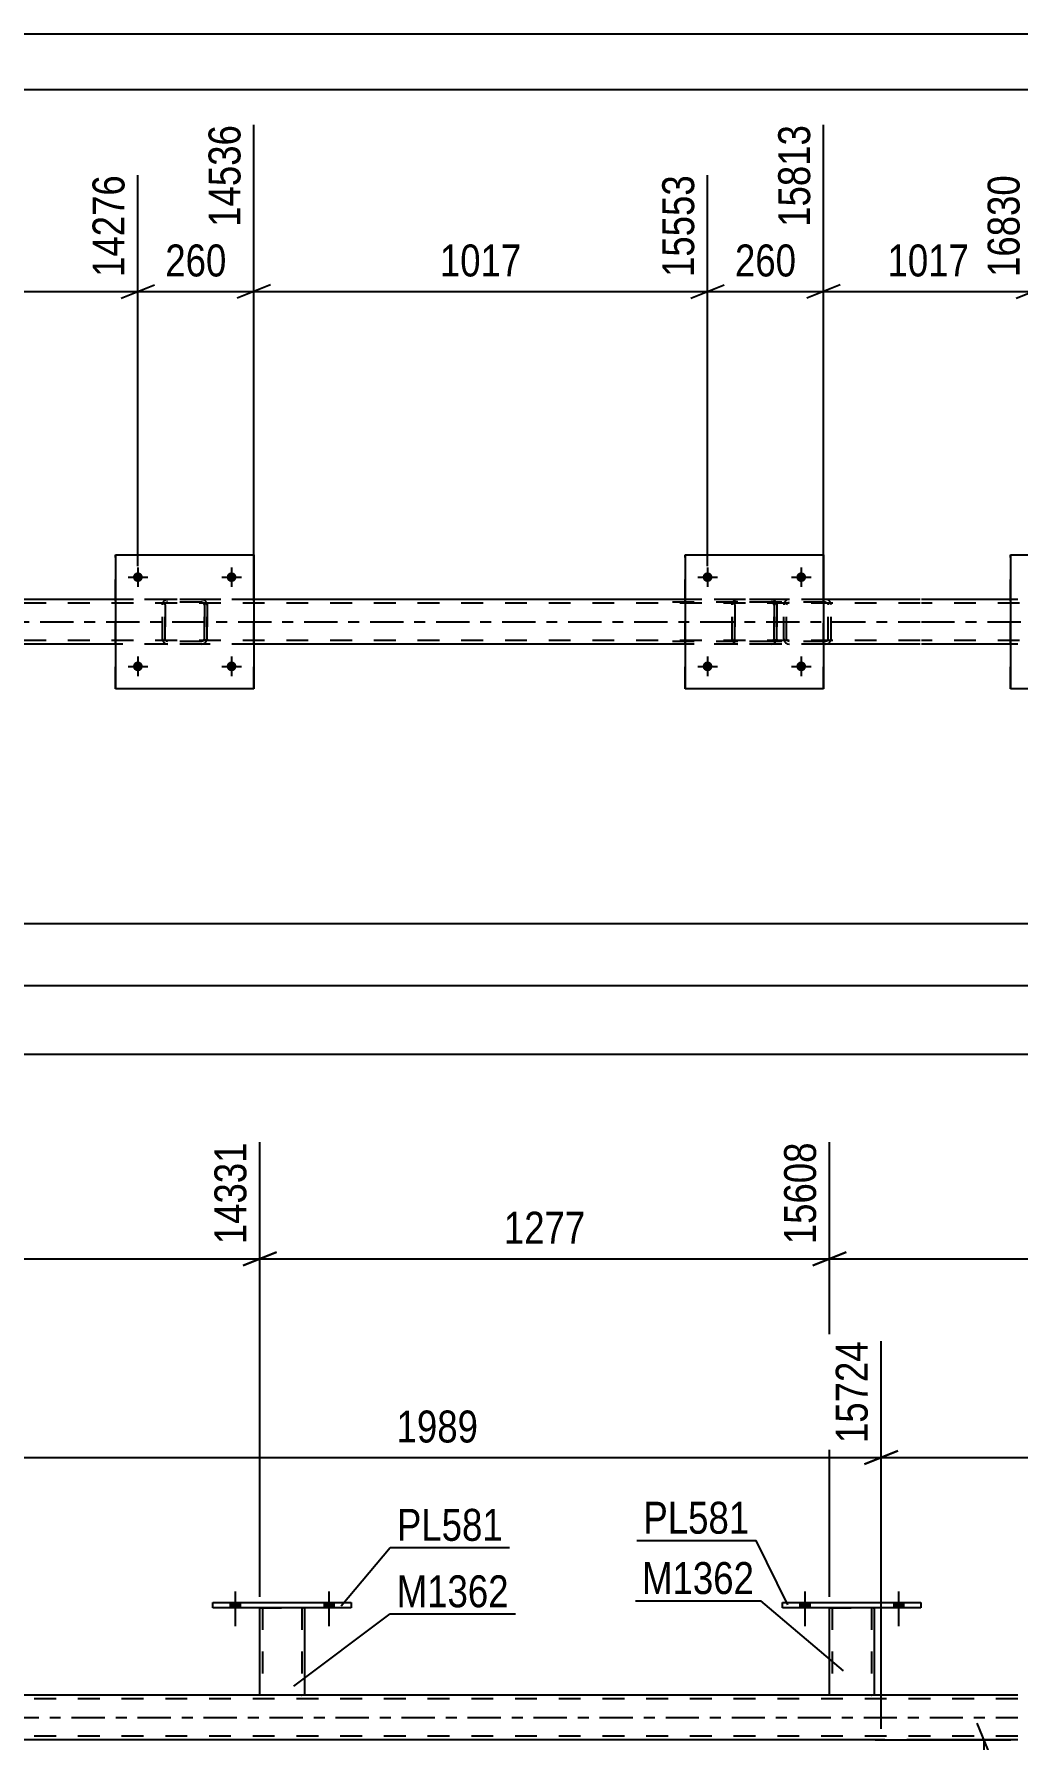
# Model space of a CAD drawing. Header units: millimetres. Extents: x 0 to 841, y 0 to 594.
# Drawn here: x 638.5 to 726.7, y 441 to 594 of the extents above; entities that cross this region are included whole.
import ezdxf

# ---------------------------------------------------------------- set-up
doc = ezdxf.new("R2010")
doc.units = ezdxf.units.MM
doc.linetypes.add('DXK_LINE_DOT2', pattern=[3.9198, 1.9599, -1.9599])
doc.linetypes.add('DXK_LINE_DOT3', pattern=[5.9187, 2.979, -0.9799, 0.9799, -0.9799])
doc.styles.add('Arial Narrow', font='ARIALN.TTF', dxfattribs={"height": 0.2})

# ---------------------------------------------------------------- blocks, each defined once
blk = doc.blocks.new('Unknown-247305199-1135')
at = {"color": 5, "linetype": 'Continuous'}
for p, q in [((841, 594), (0, 594)), ((836, 589), (5, 589))]:
    blk.add_line(p, q, dxfattribs=at)
blk = doc.blocks.new('Part-247305199-6059 - 6050')
at = {"color": 7, "linetype": 'DXK_LINE_DOT2'}
for p, q in [((709.45, 543.3), (694.46, 543.3)), ((709.45, 543.06), (694.46, 543.06)), ((706.22, 543.3), (706.02, 543.26)), ((706.12, 543.04), (706.22, 543.06)), ((709.65, 543.26), (709.45, 543.3)), ((709.45, 543.06), (709.55, 543.04)), ((705.74, 543), (705.71, 542.82)), ((705.71, 539.78), (705.71, 542.82)), ((705.96, 542.82), (705.98, 542.91)), ((705.96, 539.78), (705.96, 542.82)), ((705.98, 542.91), (706.04, 542.99)), ((706.04, 542.99), (706.12, 543.04)), ((709.55, 543.04), (709.63, 542.99)), ((709.63, 542.99), (709.69, 542.91)), ((709.69, 542.91), (709.71, 542.82)), ((709.71, 539.78), (709.71, 542.82)), ((709.93, 542.95), (709.92, 543)), ((709.96, 542.82), (709.93, 542.95)), ((709.96, 539.78), (709.96, 542.82)), ((709.45, 539.54), (694.46, 539.54)), ((709.45, 539.3), (694.46, 539.3)), ((705.71, 539.78), (705.74, 539.59)), ((705.98, 539.68), (705.96, 539.78)), ((706.04, 539.61), (705.98, 539.68)), ((706.02, 539.33), (706.22, 539.3)), ((706.12, 539.55), (706.04, 539.61)), ((706.22, 539.54), (706.12, 539.55)), ((709.55, 539.55), (709.45, 539.54)), ((709.45, 539.3), (709.65, 539.33)), ((709.63, 539.61), (709.55, 539.55)), ((709.69, 539.68), (709.63, 539.61)), ((709.69, 539.71), (709.71, 539.78)), ((709.69, 539.68), (709.69, 539.71)), ((709.92, 539.59), (709.94, 539.69)), ((709.94, 539.69), (709.96, 539.78))]:
    blk.add_line(p, q, dxfattribs=at)
for centre, start, end in [((706.2, 542.8), 110.7583, 155.68), ((709.47, 542.8), 24.32, 69.2417), ((706.2, 539.8), 204.32, 249.2417), ((709.47, 539.8), 290.7583, 335.68)]:
    blk.add_arc(centre, 0.496, start, end, dxfattribs=at)
blk = doc.blocks.new('Part-247305199-6169 - 6050')
at = {"color": 7, "linetype": 'DXK_LINE_DOT2'}
for p, q in [((717.96, 543.3), (105.33, 543.3)), ((658.2, 543.3), (645.8, 543.3)), ((709.28, 543.3), (696.88, 543.3)), ((738.46, 543.3), (718.06, 543.3)), ((717.96, 542.98), (76.76, 542.98)), ((746.46, 542.98), (718.06, 542.98)), ((717.96, 539.62), (76.76, 539.62)), ((658.2, 539.3), (645.8, 539.3)), ((709.28, 539.3), (696.88, 539.3)), ((746.46, 539.62), (718.06, 539.62)), ((738.46, 539.3), (726.06, 539.3))]:
    blk.add_line(p, q, dxfattribs=at)
at = {"color": 2, "linetype": 'Continuous'}
for p, q in [((645.8, 543.3), (607.12, 543.3)), ((696.88, 543.3), (658.2, 543.3)), ((717.96, 543.3), (709.28, 543.3)), ((726.06, 543.3), (718.06, 543.3)), ((645.8, 539.3), (607.12, 539.3)), ((696.88, 539.3), (658.2, 539.3)), ((717.96, 539.3), (709.28, 539.3)), ((726.06, 539.3), (718.06, 539.3))]:
    blk.add_line(p, q, dxfattribs=at)
at = {"color": 7, "linetype": 'DXK_LINE_DOT3'}
for p, q in [((76.76, 541.3), (717.96, 541.3)), ((718.06, 541.3), (746.46, 541.3))]:
    blk.add_line(p, q, dxfattribs=at)
blk = doc.blocks.new('Part-247305199-37345 - 6050')
at = {"color": 7, "linetype": 'DXK_LINE_DOT2'}
for p, q in [((650.3, 543.26), (650.48, 543.3)), ((650.48, 543.3), (650.3, 543.26)), ((650.48, 543.06), (650.39, 543.04)), ((653.52, 543.3), (650.48, 543.3)), ((653.52, 543.06), (650.48, 543.06)), ((653.52, 543.3), (653.7, 543.26)), ((653.7, 543.26), (653.52, 543.3)), ((653.61, 543.04), (653.52, 543.06)), ((650, 542.82), (650.04, 543)), ((650.04, 543), (650, 542.82)), ((650, 539.78), (650, 542.82)), ((650, 542.82), (650, 542.82)), ((650, 539.78), (650, 542.82)), ((650.24, 542.82), (650.26, 542.91)), ((650.24, 542.82), (650.26, 542.91)), ((650.24, 539.78), (650.24, 542.82)), ((650.24, 542.82), (650.24, 542.82)), ((650.24, 542.82), (650.24, 539.78)), ((650.31, 542.99), (650.26, 542.91)), ((650.39, 543.04), (650.31, 542.99)), ((653.69, 542.99), (653.61, 543.04)), ((653.69, 542.99), (653.74, 542.91)), ((653.74, 542.91), (653.76, 542.82)), ((653.76, 542.82), (653.74, 542.91)), ((653.76, 539.78), (653.76, 542.82)), ((653.76, 542.82), (653.76, 542.82)), ((653.76, 542.82), (653.76, 539.78)), ((653.96, 543), (654, 542.82)), ((654, 542.82), (653.96, 543)), ((654, 539.78), (654, 542.82)), ((654, 542.82), (654, 542.82)), ((654, 542.82), (654, 539.78)), ((650, 539.78), (650, 539.78)), ((650.04, 539.59), (650, 539.78)), ((650, 539.78), (650.04, 539.59)), ((650.24, 539.78), (650.24, 539.78)), ((650.26, 539.68), (650.24, 539.78)), ((650.26, 539.68), (650.24, 539.78)), ((650.31, 539.61), (650.26, 539.68)), ((650.48, 539.3), (650.3, 539.33)), ((650.3, 539.33), (650.48, 539.3)), ((650.39, 539.55), (650.31, 539.61)), ((650.48, 539.54), (650.39, 539.55)), ((653.52, 539.54), (650.48, 539.54)), ((653.52, 539.3), (650.48, 539.3)), ((653.61, 539.55), (653.52, 539.54)), ((653.7, 539.33), (653.52, 539.3)), ((653.52, 539.3), (653.7, 539.33)), ((653.69, 539.61), (653.61, 539.55)), ((653.74, 539.68), (653.69, 539.61)), ((653.76, 539.78), (653.74, 539.68)), ((653.74, 539.68), (653.76, 539.78)), ((653.76, 539.78), (653.76, 539.78)), ((654, 539.78), (653.96, 539.59)), ((653.96, 539.59), (654, 539.78)), ((654, 539.78), (654, 539.78))]:
    blk.add_line(p, q, dxfattribs=at)
at = {"color": 7, "linetype": 'DXK_LINE_DOT3'}
blk.add_line((652, 541.3), (652, 541.3), dxfattribs=at)
at = {"color": 7, "linetype": 'DXK_LINE_DOT2'}
for centre, start, end in [((650.48, 542.82), 112.5, 157.5), ((650.48, 542.82), 112.5, 157.5), ((653.52, 542.82), 22.5, 67.5), ((653.52, 542.82), 22.5, 67.5), ((650.48, 539.78), 202.5, 247.5), ((650.48, 539.78), 202.5, 247.5), ((653.52, 539.78), 292.5, 337.5), ((653.52, 539.78), 292.5, 337.5)]:
    blk.add_arc(centre, 0.48, start, end, dxfattribs=at)
blk = doc.blocks.new('Part-247305199-37346 - 6050')
at = {"color": 2, "linetype": 'Continuous'}
for p, q in [((645.8, 547.3), (645.8, 535.3)), ((645.8, 547.3), (658.2, 547.3)), ((658.2, 547.3), (658.2, 535.3)), ((658.2, 535.3), (645.8, 535.3))]:
    blk.add_line(p, q, dxfattribs=at)
at = {"color": 7, "linetype": 'DXK_LINE_DOT2'}
for p, q in [((645.8, 535.3), (645.8, 547.3)), ((658.2, 535.3), (658.2, 547.3))]:
    blk.add_line(p, q, dxfattribs=at)
blk = doc.blocks.new('Part-247305199-37347 - 6050')
at = {"color": 7, "linetype": 'DXK_LINE_DOT2'}
for p, q in [((701.38, 543.26), (701.56, 543.3)), ((701.56, 543.3), (701.38, 543.26)), ((701.56, 543.06), (701.47, 543.04)), ((704.6, 543.3), (701.56, 543.3)), ((704.6, 543.06), (701.56, 543.06)), ((704.6, 543.3), (704.78, 543.26)), ((704.78, 543.26), (704.6, 543.3)), ((704.69, 543.04), (704.6, 543.06)), ((701.08, 542.82), (701.12, 543)), ((701.12, 543), (701.08, 542.82)), ((701.08, 539.78), (701.08, 542.82)), ((701.08, 542.82), (701.08, 542.82)), ((701.08, 539.78), (701.08, 542.82)), ((701.32, 542.82), (701.34, 542.91)), ((701.32, 542.82), (701.34, 542.91)), ((701.32, 539.78), (701.32, 542.82)), ((701.32, 542.82), (701.32, 542.82)), ((701.32, 542.82), (701.32, 539.78)), ((701.39, 542.99), (701.34, 542.91)), ((701.47, 543.04), (701.39, 542.99)), ((704.77, 542.99), (704.69, 543.04)), ((704.77, 542.99), (704.82, 542.91)), ((704.82, 542.91), (704.84, 542.82)), ((704.84, 542.82), (704.82, 542.91)), ((704.84, 539.78), (704.84, 542.82)), ((704.84, 542.82), (704.84, 542.82)), ((704.84, 542.82), (704.84, 539.78)), ((705.04, 543), (705.08, 542.82)), ((705.08, 542.82), (705.04, 543)), ((705.08, 539.78), (705.08, 542.82)), ((705.08, 542.82), (705.08, 542.82)), ((705.08, 542.82), (705.08, 539.78)), ((701.08, 539.78), (701.08, 539.78)), ((701.12, 539.59), (701.08, 539.78)), ((701.08, 539.78), (701.12, 539.59)), ((701.32, 539.78), (701.32, 539.78)), ((701.34, 539.68), (701.32, 539.78)), ((701.34, 539.68), (701.32, 539.78)), ((701.39, 539.61), (701.34, 539.68)), ((701.56, 539.3), (701.38, 539.33)), ((701.38, 539.33), (701.56, 539.3)), ((701.47, 539.55), (701.39, 539.61)), ((701.56, 539.54), (701.47, 539.55)), ((704.6, 539.54), (701.56, 539.54)), ((704.6, 539.3), (701.56, 539.3)), ((704.69, 539.55), (704.6, 539.54)), ((704.78, 539.33), (704.6, 539.3)), ((704.6, 539.3), (704.78, 539.33)), ((704.77, 539.61), (704.69, 539.55)), ((704.82, 539.68), (704.77, 539.61)), ((704.84, 539.78), (704.82, 539.68)), ((704.82, 539.68), (704.84, 539.78)), ((704.84, 539.78), (704.84, 539.78)), ((705.08, 539.78), (705.04, 539.59)), ((705.04, 539.59), (705.08, 539.78)), ((705.08, 539.78), (705.08, 539.78))]:
    blk.add_line(p, q, dxfattribs=at)
at = {"color": 7, "linetype": 'DXK_LINE_DOT3'}
blk.add_line((703.08, 541.3), (703.08, 541.3), dxfattribs=at)
at = {"color": 7, "linetype": 'DXK_LINE_DOT2'}
for centre, start, end in [((701.56, 542.82), 112.5, 157.5), ((701.56, 542.82), 112.5, 157.5), ((704.6, 542.82), 22.5, 67.5), ((704.6, 542.82), 22.5, 67.5), ((701.56, 539.78), 202.5, 247.5), ((701.56, 539.78), 202.5, 247.5), ((704.6, 539.78), 292.5, 337.5), ((704.6, 539.78), 292.5, 337.5)]:
    blk.add_arc(centre, 0.48, start, end, dxfattribs=at)
blk = doc.blocks.new('Part-247305199-37348 - 6050')
at = {"color": 2, "linetype": 'Continuous'}
for p, q in [((696.88, 547.3), (696.88, 535.3)), ((696.88, 547.3), (709.28, 547.3)), ((709.28, 547.3), (709.28, 535.3)), ((709.28, 535.3), (696.88, 535.3))]:
    blk.add_line(p, q, dxfattribs=at)
at = {"color": 7, "linetype": 'DXK_LINE_DOT2'}
for p, q in [((696.88, 535.3), (696.88, 547.3)), ((709.28, 535.3), (709.28, 547.3))]:
    blk.add_line(p, q, dxfattribs=at)
blk = doc.blocks.new('Part-247305199-37354 - 6050')
at = {"color": 2, "linetype": 'Continuous'}
for p, q in [((726.06, 547.3), (726.06, 535.3)), ((726.06, 547.3), (738.46, 547.3)), ((738.46, 547.3), (738.46, 535.3)), ((738.46, 535.3), (726.06, 535.3))]:
    blk.add_line(p, q, dxfattribs=at)
at = {"color": 7, "linetype": 'DXK_LINE_DOT2'}
for p, q in [((726.06, 535.3), (726.06, 547.3)), ((738.46, 535.3), (738.46, 547.3))]:
    blk.add_line(p, q, dxfattribs=at)
blk = doc.blocks.new('Bolt-247305199-37373 - 6050')
at = {"linetype": 'Continuous'}
for points in [[(648.24, 537.3, -1), (647.36, 537.3, -1)], [(656.64, 537.3, -1), (655.76, 537.3, -1)]]:
    blk.add_hatch(color=1, dxfattribs=at).paths.add_polyline_path(points)
at = {"color": 1, "linetype": 'Continuous'}
for p, q in [((646.92, 537.3), (648.68, 537.3)), ((647.8, 538.18), (647.8, 536.42)), ((655.32, 537.3), (657.08, 537.3)), ((656.2, 538.18), (656.2, 536.42))]:
    blk.add_line(p, q, dxfattribs=at)
blk = doc.blocks.new('Bolt-247305199-37374 - 6050')
at = {"linetype": 'Continuous'}
for points in [[(648.24, 545.3, -1), (647.36, 545.3, -1)], [(656.64, 545.3, -1), (655.76, 545.3, -1)]]:
    blk.add_hatch(color=1, dxfattribs=at).paths.add_polyline_path(points)
at = {"color": 1, "linetype": 'Continuous'}
for p, q in [((647.8, 546.18), (647.8, 544.42)), ((656.2, 546.18), (656.2, 544.42)), ((646.92, 545.3), (648.68, 545.3)), ((655.32, 545.3), (657.08, 545.3))]:
    blk.add_line(p, q, dxfattribs=at)
blk = doc.blocks.new('Bolt-247305199-37375 - 6050')
at = {"linetype": 'Continuous'}
for points in [[(699.32, 537.3, -1), (698.44, 537.3, -1)], [(707.72, 537.3, -1), (706.84, 537.3, -1)]]:
    blk.add_hatch(color=1, dxfattribs=at).paths.add_polyline_path(points)
at = {"color": 1, "linetype": 'Continuous'}
for p, q in [((698, 537.3), (699.76, 537.3)), ((698.88, 538.18), (698.88, 536.42)), ((706.4, 537.3), (708.16, 537.3)), ((707.28, 538.18), (707.28, 536.42))]:
    blk.add_line(p, q, dxfattribs=at)
blk = doc.blocks.new('Bolt-247305199-37376 - 6050')
at = {"linetype": 'Continuous'}
for points in [[(699.32, 545.3, -1), (698.44, 545.3, -1)], [(707.72, 545.3, -1), (706.84, 545.3, -1)]]:
    blk.add_hatch(color=1, dxfattribs=at).paths.add_polyline_path(points)
at = {"color": 1, "linetype": 'Continuous'}
for p, q in [((698.88, 546.18), (698.88, 544.42)), ((707.28, 546.18), (707.28, 544.42)), ((698, 545.3), (699.76, 545.3)), ((706.4, 545.3), (708.16, 545.3))]:
    blk.add_line(p, q, dxfattribs=at)
blk = doc.blocks.new('Part-247305199-4659 - 4629')
at = {"color": 7, "linetype": 'DXK_LINE_DOT2'}
for p, q in [((726.7, 444.71), (85.5, 444.71)), ((662.73, 445.03), (658.73, 445.03)), ((713.81, 445.03), (709.81, 445.03)), ((726.7, 441.35), (85.5, 441.35)), ((718.7, 441.03), (714.44, 441.03))]:
    blk.add_line(p, q, dxfattribs=at)
at = {"color": 2, "linetype": 'Continuous'}
for p, q in [((658.73, 445.03), (611.65, 445.03)), ((709.81, 445.03), (662.73, 445.03)), ((726.7, 445.03), (713.81, 445.03)), ((714.44, 441.03), (634.88, 441.03)), ((726.7, 441.03), (718.7, 441.03))]:
    blk.add_line(p, q, dxfattribs=at)
at = {"color": 7, "linetype": 'DXK_LINE_DOT3'}
blk.add_line((85.5, 443.03), (726.7, 443.03), dxfattribs=at)
blk = doc.blocks.new('Bolt-247305199-37721 - 4629')
at = {"linetype": 'Continuous'}
for points in [[(656.09, 452.87), (656.97, 452.87), (656.97, 453.35), (656.09, 453.35)], [(664.49, 452.87), (665.37, 452.87), (665.37, 453.35), (664.49, 453.35)]]:
    blk.add_hatch(color=1, dxfattribs=at).paths.add_polyline_path(points)
at = {"color": 1, "linetype": 'Continuous'}
for p, q in [((656.53, 454.35), (656.53, 451.23)), ((664.93, 454.35), (664.93, 451.23)), ((656.09, 453.35), (656.09, 452.87)), ((656.97, 453.35), (656.97, 452.87)), ((664.49, 453.35), (664.49, 452.87)), ((665.37, 453.35), (665.37, 452.87))]:
    blk.add_line(p, q, dxfattribs=at)
blk = doc.blocks.new('Part-247305199-37693 - 4629')
at = {"color": 2, "linetype": 'Continuous'}
for p, q in [((658.73, 445.03), (658.73, 452.87)), ((662.73, 452.87), (662.73, 445.03)), ((662.7, 445.03), (658.73, 445.03)), ((662.73, 445.03), (662.7, 445.03))]:
    blk.add_line(p, q, dxfattribs=at)
at = {"color": 7, "linetype": 'DXK_LINE_DOT2'}
for p, q in [((658.73, 452.87), (662.73, 452.87)), ((658.73, 452.87), (658.73, 452.87)), ((658.73, 452.87), (658.73, 452.87)), ((658.97, 452.87), (658.97, 445.03)), ((662.49, 452.87), (662.49, 445.03)), ((662.73, 452.87), (662.73, 452.87)), ((662.73, 452.87), (662.73, 452.87)), ((662.48, 445.03), (662.49, 445.03))]:
    blk.add_line(p, q, dxfattribs=at)
blk = doc.blocks.new('Part-247305199-37694 - 4629')
at = {"color": 2, "linetype": 'Continuous'}
for p, q in [((654.53, 452.87), (654.53, 453.35)), ((654.53, 453.35), (666.93, 453.35)), ((666.93, 452.87), (654.53, 452.87)), ((666.93, 453.35), (666.93, 452.87))]:
    blk.add_line(p, q, dxfattribs=at)
blk = doc.blocks.new('Part-247305199-37695 - 4629')
at = {"color": 2, "linetype": 'Continuous'}
for p, q in [((709.81, 445.03), (709.81, 452.87)), ((713.81, 452.87), (713.81, 445.03)), ((713.78, 445.03), (709.81, 445.03)), ((713.81, 445.03), (713.78, 445.03))]:
    blk.add_line(p, q, dxfattribs=at)
at = {"color": 7, "linetype": 'DXK_LINE_DOT2'}
for p, q in [((709.81, 452.87), (713.81, 452.87)), ((709.81, 452.87), (709.81, 452.87)), ((709.81, 452.87), (709.81, 452.87)), ((710.05, 452.87), (710.05, 445.03)), ((713.57, 452.87), (713.57, 445.03)), ((713.81, 452.87), (713.81, 452.87)), ((713.81, 452.87), (713.81, 452.87)), ((713.56, 445.03), (713.57, 445.03))]:
    blk.add_line(p, q, dxfattribs=at)
blk = doc.blocks.new('Part-247305199-37696 - 4629')
at = {"color": 2, "linetype": 'Continuous'}
for p, q in [((705.61, 452.87), (705.61, 453.35)), ((705.61, 453.35), (718.01, 453.35)), ((718.01, 452.87), (705.61, 452.87)), ((718.01, 453.35), (718.01, 452.87))]:
    blk.add_line(p, q, dxfattribs=at)
blk = doc.blocks.new('Bolt-247305199-37722 - 4629')
at = {"linetype": 'Continuous'}
for points in [[(656.09, 452.87), (656.97, 452.87), (656.97, 453.35), (656.09, 453.35)], [(664.49, 452.87), (665.37, 452.87), (665.37, 453.35), (664.49, 453.35)]]:
    blk.add_hatch(color=1, dxfattribs=at).paths.add_polyline_path(points)
at = {"color": 1, "linetype": 'Continuous'}
for p, q in [((656.53, 454.35), (656.53, 451.23)), ((664.93, 454.35), (664.93, 451.23)), ((656.09, 453.35), (656.09, 452.87)), ((656.97, 453.35), (656.97, 452.87)), ((664.49, 453.35), (664.49, 452.87)), ((665.37, 453.35), (665.37, 452.87))]:
    blk.add_line(p, q, dxfattribs=at)
blk = doc.blocks.new('Bolt-247305199-37723 - 4629')
at = {"linetype": 'Continuous'}
for points in [[(707.17, 452.87), (708.05, 452.87), (708.05, 453.35), (707.17, 453.35)], [(715.57, 452.87), (716.45, 452.87), (716.45, 453.35), (715.57, 453.35)]]:
    blk.add_hatch(color=1, dxfattribs=at).paths.add_polyline_path(points)
at = {"color": 1, "linetype": 'Continuous'}
for p, q in [((707.61, 454.35), (707.61, 451.23)), ((716.01, 454.35), (716.01, 451.23)), ((707.17, 453.35), (707.17, 452.87)), ((708.05, 453.35), (708.05, 452.87)), ((715.57, 453.35), (715.57, 452.87)), ((716.45, 453.35), (716.45, 452.87))]:
    blk.add_line(p, q, dxfattribs=at)
blk = doc.blocks.new('Bolt-247305199-37724 - 4629')
at = {"linetype": 'Continuous'}
for points in [[(707.17, 452.87), (708.05, 452.87), (708.05, 453.35), (707.17, 453.35)], [(715.57, 452.87), (716.45, 452.87), (716.45, 453.35), (715.57, 453.35)]]:
    blk.add_hatch(color=1, dxfattribs=at).paths.add_polyline_path(points)
at = {"color": 1, "linetype": 'Continuous'}
for p, q in [((707.61, 454.35), (707.61, 451.23)), ((716.01, 454.35), (716.01, 451.23)), ((707.17, 453.35), (707.17, 452.87)), ((708.05, 453.35), (708.05, 452.87)), ((715.57, 453.35), (715.57, 452.87)), ((716.45, 453.35), (716.45, 452.87))]:
    blk.add_line(p, q, dxfattribs=at)
blk = doc.blocks.new('StraightDimension-247305199-6463 - 6050')
at = {"color": 7, "linetype": 'Continuous'}
blk.add_line((76.12, 502.51), (755.72, 502.51), dxfattribs=at)
blk = doc.blocks.new('StraightDimension-247305199-6596 - 6050')
at = {"color": 7, "linetype": 'Continuous'}
blk.add_line((76.76, 508.67), (755.08, 508.67), dxfattribs=at)
blk = doc.blocks.new('StraightDimension-247305199-40199 - 6050')
at = {"color": 7, "linetype": 'Continuous'}
blk.add_line((193.1, 514.24), (755.08, 514.24), dxfattribs=at)
blk = doc.blocks.new('StraightDimension-247305199-51634 - 6050')
at = {"color": 7, "linetype": 'Continuous'}
for p, q in [((738.46, 544.3), (738.46, 585.86)), ((728.06, 546.3), (728.06, 581.36)), ((726.56, 570.32), (729.56, 571.52)), ((728.06, 570.92), (738.46, 570.92)), ((739.96, 571.52), (736.96, 570.32))]:
    blk.add_line(p, q, dxfattribs=at)
at = {"color": 0}
blk.add_wipeout([(736.6, 571.67), (736.6, 575.87), (729.92, 575.87), (729.92, 571.67)], dxfattribs=at)
at = {"color": 3, "style": 'Arial Narrow'}
blk.add_text('260', height=2.863, dxfattribs=at).set_placement((730.52, 572.27))
at = {"color": 0, "linetype": 'Continuous'}
blk.add_wipeout([(737.86, 586.46), (733.66, 586.46), (733.66, 576.12), (737.86, 576.12)], dxfattribs=at)
at = {"color": 3, "linetype": 'Continuous', "style": 'Arial Narrow'}
blk.add_text('17090', height=2.863, rotation=90.0002, dxfattribs=at).set_placement((737.26, 576.72))
blk = doc.blocks.new('StraightDimension-247305199-51635 - 6050')
at = {"color": 7, "linetype": 'Continuous'}
for p, q in [((709.28, 544.3), (709.28, 585.86)), ((728.06, 546.3), (728.06, 581.36)), ((710.78, 571.52), (707.78, 570.32)), ((709.28, 570.92), (728.06, 570.92)), ((726.56, 570.32), (729.56, 571.52))]:
    blk.add_line(p, q, dxfattribs=at)
at = {"color": 0}
blk.add_wipeout([(722.93, 571.67), (722.93, 575.87), (714.42, 575.87), (714.42, 571.67)], dxfattribs=at)
at = {"color": 3, "style": 'Arial Narrow'}
blk.add_text('1017', height=2.863, dxfattribs=at).set_placement((715.02, 572.27))
at = {"color": 0, "linetype": 'Continuous'}
blk.add_wipeout([(727.46, 581.96), (723.26, 581.96), (723.26, 571.62), (727.46, 571.62)], dxfattribs=at)
at = {"color": 3, "linetype": 'Continuous', "style": 'Arial Narrow'}
blk.add_text('16830', height=2.863, rotation=90.0002, dxfattribs=at).set_placement((726.86, 572.22))
blk = doc.blocks.new('StraightDimension-247305199-51636 - 6050')
at = {"color": 7, "linetype": 'Continuous'}
for p, q in [((709.28, 544.3), (709.28, 585.86)), ((698.88, 546.3), (698.88, 581.36)), ((697.38, 570.32), (700.38, 571.52)), ((698.88, 570.92), (709.28, 570.92)), ((710.78, 571.52), (707.78, 570.32))]:
    blk.add_line(p, q, dxfattribs=at)
at = {"color": 0}
blk.add_wipeout([(707.42, 571.67), (707.42, 575.87), (700.74, 575.87), (700.74, 571.67)], dxfattribs=at)
at = {"color": 3, "style": 'Arial Narrow'}
blk.add_text('260', height=2.863, dxfattribs=at).set_placement((701.34, 572.27))
at = {"color": 0, "linetype": 'Continuous'}
blk.add_wipeout([(708.68, 586.46), (704.48, 586.46), (704.48, 576.12), (708.68, 576.12)], dxfattribs=at)
at = {"color": 3, "linetype": 'Continuous', "style": 'Arial Narrow'}
blk.add_text('15813', height=2.863, rotation=90.0002, dxfattribs=at).set_placement((708.08, 576.72))
blk = doc.blocks.new('StraightDimension-247305199-51637 - 6050')
at = {"color": 7, "linetype": 'Continuous'}
for p, q in [((658.2, 544.3), (658.2, 585.86)), ((698.88, 546.3), (698.88, 581.36)), ((659.7, 571.52), (656.7, 570.32)), ((658.2, 570.92), (698.88, 570.92)), ((697.38, 570.32), (700.38, 571.52))]:
    blk.add_line(p, q, dxfattribs=at)
at = {"color": 0, "linetype": 'Continuous'}
blk.add_wipeout([(698.28, 581.96), (694.08, 581.96), (694.08, 571.62), (698.28, 571.62)], dxfattribs=at)
at = {"color": 0}
blk.add_wipeout([(682.8, 571.67), (682.8, 575.87), (674.28, 575.87), (674.28, 571.67)], dxfattribs=at)
at = {"color": 3, "linetype": 'Continuous', "style": 'Arial Narrow'}
blk.add_text('15553', height=2.863, rotation=90.0002, dxfattribs=at).set_placement((697.68, 572.22))
at = {"color": 3, "style": 'Arial Narrow'}
blk.add_text('1017', height=2.863, dxfattribs=at).set_placement((674.88, 572.27))
blk = doc.blocks.new('StraightDimension-247305199-51638 - 6050')
at = {"color": 7, "linetype": 'Continuous'}
for p, q in [((658.2, 544.3), (658.2, 585.86)), ((647.8, 546.3), (647.8, 581.36)), ((646.3, 570.32), (649.3, 571.52)), ((647.8, 570.92), (658.2, 570.92)), ((659.7, 571.52), (656.7, 570.32))]:
    blk.add_line(p, q, dxfattribs=at)
at = {"color": 0}
blk.add_wipeout([(656.34, 571.67), (656.34, 575.87), (649.66, 575.87), (649.66, 571.67)], dxfattribs=at)
at = {"color": 3, "style": 'Arial Narrow'}
blk.add_text('260', height=2.863, dxfattribs=at).set_placement((650.26, 572.27))
at = {"color": 0, "linetype": 'Continuous'}
blk.add_wipeout([(657.6, 586.46), (653.4, 586.46), (653.4, 576.12), (657.6, 576.12)], dxfattribs=at)
at = {"color": 3, "linetype": 'Continuous', "style": 'Arial Narrow'}
blk.add_text('14536', height=2.863, rotation=90.0002, dxfattribs=at).set_placement((657, 576.72))
blk = doc.blocks.new('StraightDimension-247305199-51639 - 6050')
at = {"color": 7, "linetype": 'Continuous'}
for p, q in [((607.12, 544.3), (607.12, 585.86)), ((647.8, 546.3), (647.8, 581.36)), ((608.62, 571.52), (605.62, 570.32)), ((607.12, 570.92), (647.8, 570.92)), ((646.3, 570.32), (649.3, 571.52))]:
    blk.add_line(p, q, dxfattribs=at)
at = {"color": 0, "linetype": 'Continuous'}
blk.add_wipeout([(647.2, 581.96), (643, 581.96), (643, 571.62), (647.2, 571.62)], dxfattribs=at)
at = {"color": 0}
blk.add_wipeout([(631.72, 571.67), (631.72, 575.87), (623.2, 575.87), (623.2, 571.67)], dxfattribs=at)
at = {"color": 3, "linetype": 'Continuous', "style": 'Arial Narrow'}
blk.add_text('14276', height=2.863, rotation=90.0002, dxfattribs=at).set_placement((646.6, 572.22))
at = {"color": 3, "style": 'Arial Narrow'}
blk.add_text('1017', height=2.863, dxfattribs=at).set_placement((623.8, 572.27))
blk = doc.blocks.new('StraightDimension-247305199-53529 - 4629')
at = {"color": 7, "linetype": 'Continuous'}
for p, q in [((607.65, 453.87), (607.65, 494.62)), ((658.73, 453.87), (658.73, 494.62)), ((609.15, 484.78), (606.15, 483.58)), ((607.65, 484.18), (658.73, 484.18)), ((657.23, 483.58), (660.23, 484.78))]:
    blk.add_line(p, q, dxfattribs=at)
at = {"color": 0, "linetype": 'Continuous'}
blk.add_wipeout([(658.13, 495.22), (653.93, 495.22), (653.93, 484.88), (658.13, 484.88)], dxfattribs=at)
at = {"color": 0}
blk.add_wipeout([(637.45, 484.93), (637.45, 489.13), (628.94, 489.13), (628.94, 484.93)], dxfattribs=at)
at = {"color": 3, "linetype": 'Continuous', "style": 'Arial Narrow'}
blk.add_text('14331', height=2.863, rotation=90.0002, dxfattribs=at).set_placement((657.53, 485.48))
at = {"color": 3, "style": 'Arial Narrow'}
blk.add_text('1277', height=2.863, dxfattribs=at).set_placement((629.54, 485.53))
blk = doc.blocks.new('StraightDimension-247305199-53527 - 4629')
at = {"color": 7, "linetype": 'Continuous'}
for p, q in [((709.81, 453.87), (709.81, 494.62)), ((756.17, 453.87), (756.17, 494.62)), ((711.31, 484.78), (708.31, 483.58)), ((709.81, 484.18), (756.17, 484.18)), ((754.67, 483.58), (757.67, 484.78))]:
    blk.add_line(p, q, dxfattribs=at)
at = {"color": 0, "linetype": 'Continuous'}
blk.add_wipeout([(755.57, 495.22), (751.37, 495.22), (751.37, 484.88), (755.57, 484.88)], dxfattribs=at)
at = {"color": 0}
blk.add_wipeout([(737.25, 484.93), (737.25, 489.13), (728.73, 489.13), (728.73, 484.93)], dxfattribs=at)
at = {"color": 3, "linetype": 'Continuous', "style": 'Arial Narrow'}
blk.add_text('16885', height=2.863, rotation=90.0002, dxfattribs=at).set_placement((754.97, 485.48))
at = {"color": 3, "style": 'Arial Narrow'}
blk.add_text('1277', height=2.863, dxfattribs=at).set_placement((729.33, 485.53))
blk = doc.blocks.new('StraightDimension-247305199-5021 - 4629')
at = {"color": 7, "linetype": 'Continuous'}
for p, q in [((724.27, 439.53), (723.07, 442.53)), ((713.9, 441.03), (726.07, 441.03)), ((723.67, 319.81), (723.67, 441.03)), ((723.07, 321.31), (724.27, 318.31)), ((669.78, 319.81), (726.07, 319.81))]:
    blk.add_line(p, q, dxfattribs=at)
at = {"color": 0}
blk.add_wipeout([(722.92, 384.68), (718.72, 384.68), (718.72, 376.16), (722.92, 376.16)], dxfattribs=at)
at = {"color": 3, "style": 'Arial Narrow'}
blk.add_text('3030', height=2.863, rotation=90.0002, dxfattribs=at).set_placement((722.32, 376.76))
blk = doc.blocks.new('StraightDimension-247305199-53528 - 4629')
at = {"color": 7, "linetype": 'Continuous'}
for p, q in [((658.73, 453.87), (658.73, 494.62)), ((709.81, 453.87), (709.81, 494.62)), ((660.23, 484.78), (657.23, 483.58)), ((658.73, 484.18), (709.81, 484.18)), ((708.31, 483.58), (711.31, 484.78))]:
    blk.add_line(p, q, dxfattribs=at)
at = {"color": 0, "linetype": 'Continuous'}
blk.add_wipeout([(709.21, 495.22), (705.01, 495.22), (705.01, 484.88), (709.21, 484.88)], dxfattribs=at)
at = {"color": 0}
blk.add_wipeout([(688.53, 484.93), (688.53, 489.13), (680.02, 489.13), (680.02, 484.93)], dxfattribs=at)
at = {"color": 3, "linetype": 'Continuous', "style": 'Arial Narrow'}
blk.add_text('15608', height=2.863, rotation=90.0002, dxfattribs=at).set_placement((708.61, 485.48))
at = {"color": 3, "style": 'Arial Narrow'}
blk.add_text('1277', height=2.863, dxfattribs=at).set_placement((680.62, 485.53))
blk = doc.blocks.new('StraightDimension-247305199-53687 - 4629')
at = {"color": 7, "linetype": 'Continuous'}
for p, q in [((714.44, 442.03), (714.44, 476.79)), ((780.99, 446.03), (780.99, 476.79)), ((715.94, 466.95), (712.94, 465.75)), ((779.49, 465.75), (782.49, 466.95)), ((714.44, 466.35), (780.99, 466.35))]:
    blk.add_line(p, q, dxfattribs=at)
at = {"color": 0, "linetype": 'Continuous'}
blk.add_wipeout([(780.39, 477.39), (776.19, 477.39), (776.19, 467.05), (780.39, 467.05)], dxfattribs=at)
at = {"color": 0}
blk.add_wipeout([(751.97, 467.1), (751.97, 471.3), (743.46, 471.3), (743.46, 467.1)], dxfattribs=at)
at = {"color": 3, "linetype": 'Continuous', "style": 'Arial Narrow'}
blk.add_text('17503', height=2.863, rotation=90.0002, dxfattribs=at).set_placement((779.79, 467.65))
at = {"color": 3, "style": 'Arial Narrow'}
blk.add_text('1780', height=2.863, dxfattribs=at).set_placement((744.06, 467.7))
blk = doc.blocks.new('StraightDimension-247305199-53688 - 4629')
at = {"color": 7, "linetype": 'Continuous'}
for p, q in [((634.88, 442.03), (634.88, 481.29)), ((714.44, 442.03), (714.44, 476.79)), ((636.38, 466.95), (633.38, 465.75)), ((712.94, 465.75), (715.94, 466.95)), ((634.88, 466.35), (714.44, 466.35))]:
    blk.add_line(p, q, dxfattribs=at)
at = {"color": 0, "linetype": 'Continuous'}
blk.add_wipeout([(713.84, 477.39), (709.64, 477.39), (709.64, 467.05), (713.84, 467.05)], dxfattribs=at)
at = {"color": 0}
blk.add_wipeout([(678.92, 467.1), (678.92, 471.3), (670.4, 471.3), (670.4, 467.1)], dxfattribs=at)
at = {"color": 3, "linetype": 'Continuous', "style": 'Arial Narrow'}
blk.add_text('15724', height=2.863, rotation=90.0002, dxfattribs=at).set_placement((713.24, 467.65))
at = {"color": 3, "style": 'Arial Narrow'}
blk.add_text('1989', height=2.863, dxfattribs=at).set_placement((671, 467.7))
blk = doc.blocks.new('Mark-247305199-54878 - 4629')
at = {"color": 0}
blk.add_wipeout([(681.06, 452.92), (681.06, 455.92), (671.01, 455.92), (671.01, 452.92)], dxfattribs=at)
blk.add_wipeout([(681.06, 452.92), (681.06, 455.92), (671.01, 455.92), (671.01, 452.92)], dxfattribs=at)
at = {"color": 30, "linetype": 'Continuous'}
for p, q in [((661.79, 445.86), (670.41, 452.32)), ((670.41, 452.32), (681.66, 452.32))]:
    blk.add_line(p, q, dxfattribs=at)
at = {"color": 3, "style": 'Arial Narrow'}
blk.add_text('M1362', height=2.863, dxfattribs=at).set_placement((671.01, 452.92))
blk = doc.blocks.new('Mark-247305199-54887 - 4629')
at = {"color": 0}
blk.add_wipeout([(702.64, 459.52), (702.64, 462.52), (693.13, 462.52), (693.13, 459.52)], dxfattribs=at)
blk.add_wipeout([(702.64, 459.52), (702.64, 462.52), (693.13, 462.52), (693.13, 459.52)], dxfattribs=at)
at = {"color": 30, "linetype": 'Continuous'}
for p in [(692.53, 458.92), (706.07, 453.13)]:
    blk.add_line(p, (703.24, 458.92), dxfattribs=at)
at = {"color": 3, "style": 'Arial Narrow'}
blk.add_text('PL581', height=2.863, dxfattribs=at).set_placement((693.13, 459.52))
blk = doc.blocks.new('Mark-247305199-54881 - 4629')
at = {"color": 0}
blk.add_wipeout([(680.53, 458.88), (680.53, 461.88), (671.03, 461.88), (671.03, 458.88)], dxfattribs=at)
blk.add_wipeout([(680.53, 458.88), (680.53, 461.88), (671.03, 461.88), (671.03, 458.88)], dxfattribs=at)
at = {"color": 30, "linetype": 'Continuous'}
for p, q in [((666.02, 453.04), (670.43, 458.28)), ((670.43, 458.28), (681.13, 458.28))]:
    blk.add_line(p, q, dxfattribs=at)
at = {"color": 3, "style": 'Arial Narrow'}
blk.add_text('PL581', height=2.863, dxfattribs=at).set_placement((671.03, 458.88))
blk = doc.blocks.new('Mark-247305199-54884 - 4629')
at = {"color": 0}
blk.add_wipeout([(703.06, 454.11), (703.06, 457.11), (693.01, 457.11), (693.01, 454.11)], dxfattribs=at)
blk.add_wipeout([(703.06, 454.11), (703.06, 457.11), (693.01, 457.11), (693.01, 454.11)], dxfattribs=at)
at = {"color": 30, "linetype": 'Continuous'}
for p in [(692.41, 453.51), (711.06, 447.22)]:
    blk.add_line(p, (703.66, 453.51), dxfattribs=at)
at = {"color": 3, "style": 'Arial Narrow'}
blk.add_text('M1362', height=2.863, dxfattribs=at).set_placement((693.01, 454.11))

msp = doc.modelspace()

# ---------------------------------------------------------------- block references
for name in ['Unknown-247305199-1135', 'Part-247305199-37346 - 6050', 'Bolt-247305199-37374 - 6050', 'Part-247305199-37348 - 6050', 'Bolt-247305199-37376 - 6050', 'Part-247305199-37354 - 6050', 'Part-247305199-6169 - 6050', 'Part-247305199-37345 - 6050', 'Part-247305199-6059 - 6050', 'Part-247305199-37347 - 6050', 'Bolt-247305199-37373 - 6050', 'Bolt-247305199-37375 - 6050', 'Bolt-247305199-37721 - 4629', 'Bolt-247305199-37722 - 4629', 'Bolt-247305199-37723 - 4629', 'Bolt-247305199-37724 - 4629', 'Part-247305199-37694 - 4629', 'Part-247305199-37693 - 4629', 'Part-247305199-37696 - 4629', 'Part-247305199-37695 - 4629', 'Part-247305199-4659 - 4629']:
    msp.add_blockref(name, (0, 0))

# ---------------------------------------------------------------- next in the draw order: block references
for name in ['StraightDimension-247305199-51634 - 6050', 'StraightDimension-247305199-6463 - 6050', 'StraightDimension-247305199-53529 - 4629', 'StraightDimension-247305199-53527 - 4629', 'StraightDimension-247305199-5021 - 4629']:
    msp.add_blockref(name, (0, 0))

# ---------------------------------------------------------------- next in the draw order: block references
for name in ['StraightDimension-247305199-51635 - 6050', 'StraightDimension-247305199-6596 - 6050', 'StraightDimension-247305199-53528 - 4629', 'StraightDimension-247305199-53687 - 4629']:
    msp.add_blockref(name, (0, 0))

# ---------------------------------------------------------------- next in the draw order: block references
for name in ['StraightDimension-247305199-51636 - 6050', 'StraightDimension-247305199-40199 - 6050', 'StraightDimension-247305199-53688 - 4629']:
    msp.add_blockref(name, (0, 0))

# ---------------------------------------------------------------- next in the draw order: block references
for name in ['StraightDimension-247305199-51637 - 6050', 'Mark-247305199-54887 - 4629', 'Mark-247305199-54878 - 4629']:
    msp.add_blockref(name, (0, 0))

# ---------------------------------------------------------------- next in the draw order: block references
for name in ['StraightDimension-247305199-51638 - 6050', 'Mark-247305199-54881 - 4629', 'Mark-247305199-54884 - 4629']:
    msp.add_blockref(name, (0, 0))

# ---------------------------------------------------------------- next in the draw order: block references
msp.add_blockref('StraightDimension-247305199-51639 - 6050', (0, 0))

doc.saveas('drawing.dxf')
